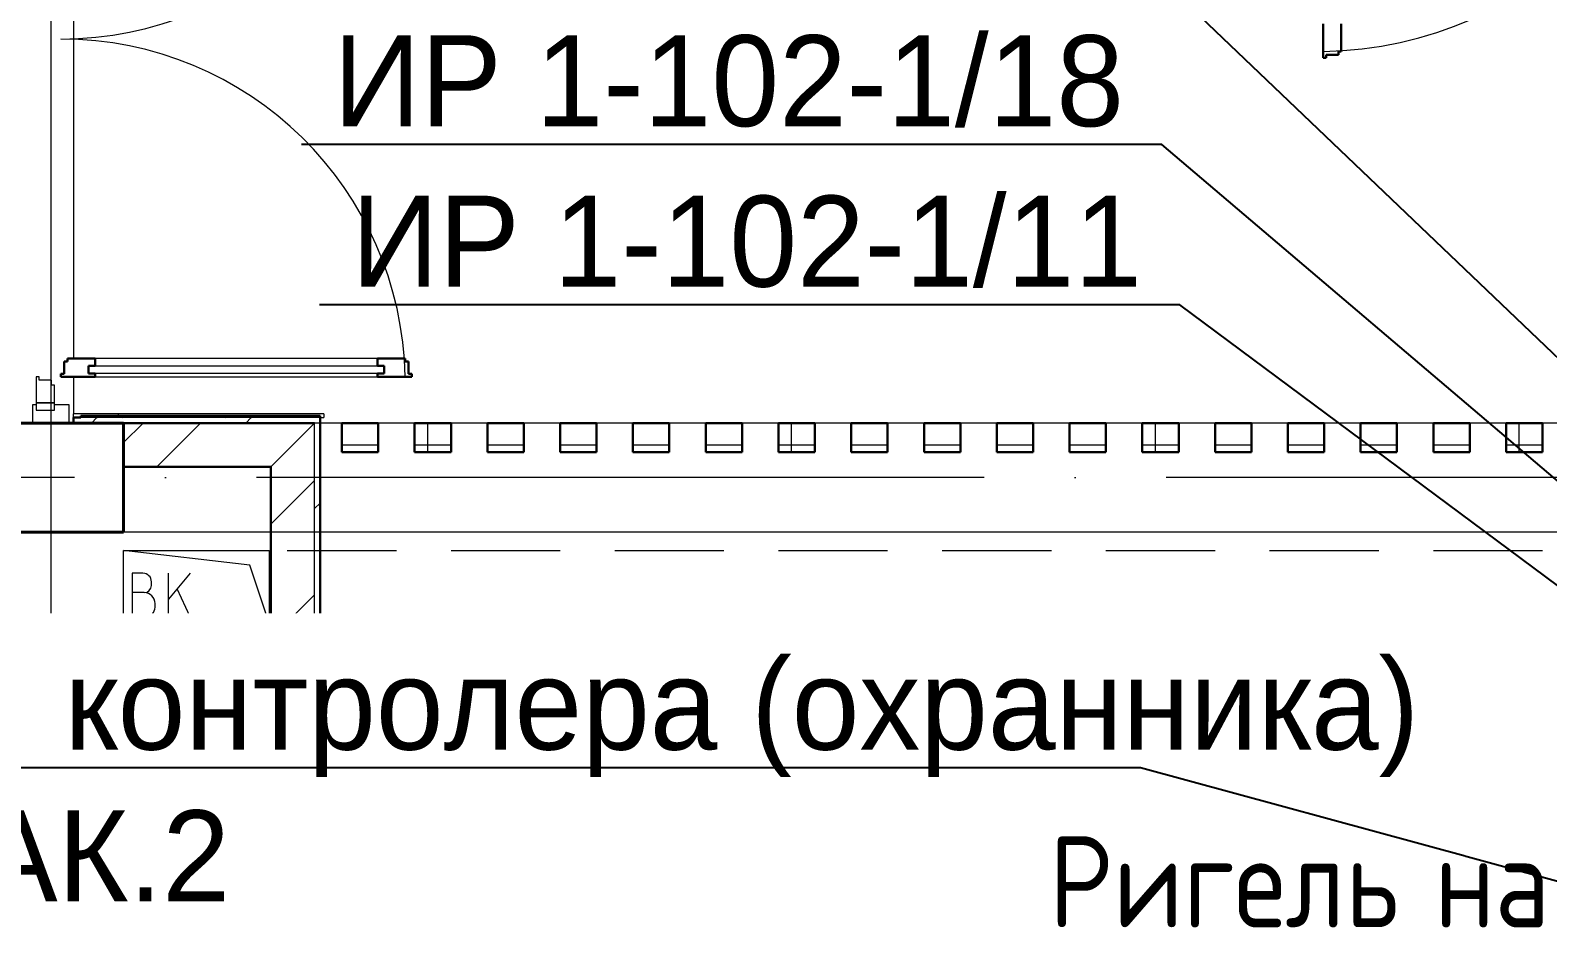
# Model space of a CAD drawing. Header units: millimetres. Extents: x -695119 to 412940, y -249585 to 622758.
# Drawn here: x 4236 to 8406, y 65935 to 68414 of the extents above; entities that cross this region are included whole.
import ezdxf
from ezdxf import colors
from ezdxf.entities.mleader import LeaderData, LeaderLine
from ezdxf.math import Vec2, Vec3

# ---------------------------------------------------------------- set-up
doc = ezdxf.new("R2010")
doc.units = ezdxf.units.MM
for name, pattern in [('ADSK_Линия сетки', [25, 20, -2.5, 0, -2.5]), ('ADSK_Сверху', [450, 300, -150]), ('ADSK_Штриховая_ш3 п1_5', [4.5, 3, -1.5]), ('DASH', [0.75, 0.5, -0.25])]:
    doc.linetypes.add(name, pattern=pattern)
doc.layers.add('_19D-Телекоммуникационные шкафы', color=7, linetype='Continuous')
doc.layers.add('Узлы', color=7, linetype='Continuous')
for name, color, linetype, lineweight in [('_СС_КНС-Внешние связи', 250, 'Continuous', 30), ('Аннотация', 252, 'Continuous', 18), ('Витраж', 252, 'Continuous', 9), ('Двери', 8, 'Continuous', 9), ('Линии', 7, 'Continuous', 9), ('Несущие колонны', 252, 'Continuous', 18), ('Оборудование', 8, 'Continuous', 18), ('Ограждение', 8, 'Continuous', 9), ('Оси', 252, 'Continuous', 9), ('Перекрытие', 252, 'Continuous', 18), ('Стены внутренние', 252, 'Continuous', 18), ('Стены наружные', 252, 'Continuous', 18), ('Стены штриховка', 7, 'Continuous', 9), ('ТХ Текст', 251, 'Continuous', 0)]:
    doc.layers.add(name, color=color, linetype=linetype, lineweight=lineweight)
doc.layers.add('Двери открывание', color=7, linetype='Continuous', lineweight=9, true_color=0xc0c0c0)
doc.styles.add('GOST Common_3', font='', dxfattribs={"height": 3.5})
doc.styles.add('Mipgost_5', font='', dxfattribs={"height": 250})
doc.styles.get('GOST Common_3').set_extended_font_data('GOST type B')
doc.styles.get('Mipgost_5').set_extended_font_data('Mipgost')

# ---------------------------------------------------------------- blocks, each defined once
blk = doc.blocks.new('1 этаж')
at = {"layer": 'Ограждение', "true_color": 0x636466}
h = blk.add_hatch(dxfattribs=at)
h.set_pattern_fill('FP_26', color=251, style=0, pattern_type=2)
h.set_pattern_definition([(0, (-32121.8, 98), (0, 600), []), (90, (-32121.8, 98), (-600, 4e-14), [])])
h.paths.add_polyline_path([(-40595.3, -13826.7), (-40575.3, -13826.7), (-40575.3, -13821.7), (-39917.8, -13821.7), (-39917.8, -13826.7), (-39907.8, -13826.7), (-39907.8, -13816.7), (-40595.3, -13816.7)])
at = {"color": 251, "lineweight": 18, "true_color": 0x636466}
for p, q in [((-40111, -14232.6), (-40457.8, -14191.7)), ((-40457.8, -14391.7), (-40457.8, -14191.7)), ((-40457.8, -14191.7), (-40057.8, -14191.7)), ((-40057.8, -14191.7), (-40057.8, -14391.7)), ((-40404.5, -14254.5), (-40434.5, -14254.5)), ((-40434.5, -14254.5), (-40434.5, -14374.5)), ((-40274.5, -14254.5), (-40334.5, -14326)), ((-40334.5, -14374.5), (-40334.5, -14254.5)), ((-40057.8, -14391.7), (-40111, -14232.6)), ((-40381.2, -14287.8), (-40381.2, -14277.8)), ((-40274.5, -14374.5), (-40310.5, -14297.4)), ((-40401.2, -14307.8), (-40434.5, -14307.8)), ((-40371.2, -14347.8), (-40371.2, -14337.8)), ((-40434.5, -14374.5), (-40397.9, -14374.5))]:
    blk.add_line(p, q, dxfattribs=at)
for centre, radius, start, end in [((-40404.5, -14277.8), 23.3, 0, 90), ((-40401.2, -14287.8), 20, 270, 0), ((-40401.2, -14337.8), 30, 0, 90), ((-40397.9, -14347.8), 26.7, 270, 0)]:
    blk.add_arc(centre, radius, start, end, dxfattribs=at)
at = {"layer": 'Витраж', "color": 251, "lineweight": 18, "true_color": 0x636466, "extrusion": (0, 0, -1)}
for p, q in [((-40707.8, -13791.7), (-40707.8, -13841.7)), ((-40697.8, -13791.7), (-40707.8, -13791.7)), ((-40607.8, -13791.7), (-40647.8, -13791.7)), ((-40607.8, -13841.7), (-40607.8, -13791.7)), ((-40707.8, -13841.7), (-40607.8, -13841.7))]:
    blk.add_line(p, q, dxfattribs=at)
at = {"layer": 'Двери', "color": 251, "lineweight": 30, "true_color": 0x636466}
for p, q in [((-37160.8, -12744.7), (-37160.8, -12838.7)), ((-37110.8, -12820.7), (-37110.8, -12744.7)), ((-37160.8, -12838.7), (-37152.8, -12838.7)), ((-37152.8, -12838.7), (-37152.8, -12829.7)), ((-37152.8, -12829.7), (-37118.8, -12829.7)), ((-37118.8, -12829.7), (-37118.8, -12820.7)), ((-37118.8, -12820.7), (-37110.8, -12820.7)), ((-40620.8, -13672.7), (-40620.8, -13706.7)), ((-40611.8, -13672.7), (-40620.8, -13672.7)), ((-40535.8, -13664.7), (-40611.8, -13664.7)), ((-40611.8, -13664.7), (-40611.8, -13672.7)), ((-40535.8, -13664.7), (-40535.8, -13684.7)), ((-39683.8, -13664.7), (-39759.8, -13664.7)), ((-39759.8, -13664.7), (-39759.8, -13684.7)), ((-39683.8, -13672.7), (-39683.8, -13664.7)), ((-39674.8, -13672.7), (-39683.8, -13672.7)), ((-39674.8, -13706.7), (-39674.8, -13672.7)), ((-40620.8, -13706.7), (-40629.8, -13706.7)), ((-40629.8, -13706.7), (-40629.8, -13714.7)), ((-40629.8, -13714.7), (-40535.8, -13714.7)), ((-40535.8, -13684.7), (-40553.8, -13684.7)), ((-40553.8, -13684.7), (-40553.8, -13705.7)), ((-40553.8, -13705.7), (-40535.8, -13705.7)), ((-40535.8, -13705.7), (-40535.8, -13714.7)), ((-39759.8, -13684.7), (-39741.8, -13684.7)), ((-39759.8, -13705.7), (-39759.8, -13714.7)), ((-39741.8, -13705.7), (-39759.8, -13705.7)), ((-39759.8, -13714.7), (-39665.8, -13714.7)), ((-39741.8, -13684.7), (-39741.8, -13705.7)), ((-39665.8, -13706.7), (-39674.8, -13706.7)), ((-39665.8, -13714.7), (-39665.8, -13706.7))]:
    blk.add_line(p, q, dxfattribs=at)
at = {"layer": 'Двери', "color": 251, "true_color": 0x636466}
for p, q in [((-39759.8, -13664.7), (-40535.8, -13664.7)), ((-40689.8, -13714.7), (-40697.8, -13714.7)), ((-40697.8, -13714.7), (-40697.8, -13786.7)), ((-40689.8, -13723.7), (-40689.8, -13714.7)), ((-40553.8, -13684.7), (-39741.8, -13684.7)), ((-40553.8, -13705.7), (-40553.8, -13684.7)), ((-39741.8, -13705.7), (-40553.8, -13705.7)), ((-40535.8, -13714.7), (-39759.8, -13714.7)), ((-39741.8, -13684.7), (-39741.8, -13705.7)), ((-40655.8, -13723.7), (-40689.8, -13723.7)), ((-40655.8, -13737.7), (-40655.8, -13723.7)), ((-40647.8, -13737.7), (-40655.8, -13737.7)), ((-40647.8, -13786.7), (-40647.8, -13737.7)), ((-40647.8, -13786.7), (-40697.8, -13786.7)), ((-40697.8, -13786.7), (-40697.8, -13806.7)), ((-40697.8, -13786.7), (-40647.8, -13786.7)), ((-40647.8, -13806.7), (-40647.8, -13786.7)), ((-40697.8, -13806.7), (-40647.8, -13806.7))]:
    blk.add_line(p, q, dxfattribs=at)
at = {"layer": 'Двери открывание', "color": 251, "true_color": 0x636466}
for centre, radius, start, end in [((-37178.8, -11754.7), 1066, 270.9675, 0), ((-40629.8, -11840.7), 946, 270, 358.9097), ((-40629.8, -13732.7), 946, 1.0903, 90)]:
    blk.add_arc(centre, radius, start, end, dxfattribs=at)
at = {"layer": 'Линии', "color": 251, "linetype": 'ADSK_Сверху', "ltscale": 100, "true_color": 0x636466}
for p, q in [((-15052.8, -13841.7), (-48262.8, -13841.7)), ((-15052.8, -14141.7), (-48262.8, -14141.7))]:
    blk.add_line(p, q, dxfattribs=at)
at = {"layer": 'Линии', "color": 251, "linetype": 'ADSK_Штриховая_ш3 п1_5', "ltscale": 100, "true_color": 0x636466}
blk.add_line((-40457.8, -14191.7), (-27897.8, -14191.7), dxfattribs=at)
at = {"layer": 'Несущие колонны', "color": 251, "lineweight": 40, "true_color": 0x636466}
for p, q in [((-40857.8, -13841.7), (-40457.8, -13841.7)), ((-40457.8, -13841.7), (-40857.8, -13841.7)), ((-40457.8, -13841.7), (-40457.8, -14141.7)), ((-40457.8, -14141.7), (-40457.8, -13961.7)), ((-40457.8, -14141.7), (-40857.8, -14141.7)), ((-40857.8, -14141.7), (-40457.8, -14141.7))]:
    blk.add_line(p, q, dxfattribs=at)
at = {"layer": 'Несущие колонны', "color": 251, "true_color": 0x636466}
blk.add_line((-40457.8, -13961.7), (-40457.8, -13841.7), dxfattribs=at)
at = {"layer": 'Оборудование', "color": 251, "true_color": 0x636466}
for p, q in [((-40397.4, -14421.4), (-40397.4, -14438.9)), ((-40385.2, -14421.4), (-40397.4, -14421.4)), ((-40385.2, -14438.9), (-40385.2, -14421.4)), ((-40457.8, -14456.7), (-40457.8, -14493.1)), ((-40057.8, -14456.7), (-40457.8, -14456.7)), ((-40442, -14441.4), (-40442, -14446.4)), ((-40396.1, -14441.4), (-40442, -14441.4)), ((-40442, -14446.4), (-40396.1, -14446.4)), ((-40401, -14440.8), (-40401, -14456.7)), ((-40381.7, -14440.8), (-40401, -14440.8)), ((-40397.4, -14438.9), (-40399.4, -14440.8)), ((-40385.2, -14438.9), (-40397.4, -14438.9)), ((-40378.2, -14441.4), (-40386.5, -14441.4)), ((-40386.5, -14446.4), (-40378.2, -14446.4)), ((-40383.2, -14440.8), (-40385.2, -14438.9)), ((-40381.7, -14456.7), (-40381.7, -14440.8)), ((-40378.2, -14446.4), (-40378.2, -14441.4)), ((-40057.8, -14493.1), (-40057.8, -14456.7)), ((-40456.9, -14494), (-40058.7, -14494)), ((-40450.8, -14494), (-40450.8, -14503.8)), ((-40449.8, -14504.7), (-40065.8, -14504.7)), ((-40438.8, -14506.3), (-40438.8, -14511.7)), ((-40438.8, -14511.7), (-40076.8, -14511.7)), ((-40429.8, -14511.7), (-40429.8, -14513.7)), ((-40361.3, -14513.7), (-40361.3, -14511.7)), ((-40057.8, -14511.7), (-40340.6, -14794.6)), ((-40076.8, -14511.7), (-40076.8, -14506.3)), ((-40064.8, -14503.8), (-40064.8, -14494)), ((-40429.8, -14513.7), (-40425.8, -14513.7)), ((-40365.3, -14513.7), (-40425.8, -14513.7)), ((-40365.3, -14513.7), (-40361.3, -14513.7))]:
    blk.add_line(p, q, dxfattribs=at)
for points, knots in [([(-40457.8, -14493.1), (-40457.8, -14493.2), (-40457.8, -14493.4), (-40457.7, -14493.6), (-40457.6, -14493.7), (-40457.4, -14493.8), (-40457.3, -14493.9), (-40457.1, -14494), (-40457, -14494), (-40456.9, -14494)], [0, 0, 0, 0, 0.166667, 0.333333, 0.458333, 0.583333, 0.708333, 0.833333, 1, 1, 1, 1]), ([(-40450.8, -14503.8), (-40450.8, -14503.9), (-40450.8, -14504), (-40450.7, -14504.2), (-40450.6, -14504.4), (-40450.4, -14504.5), (-40450.3, -14504.6), (-40450.2, -14504.7), (-40450.1, -14504.7), (-40449.9, -14504.7), (-40449.8, -14504.7)], [0, 0, 0, 0, 0.166667, 0.333333, 0.458333, 0.583333, 0.666667, 0.75, 0.833333, 1, 1, 1, 1]), ([(-40440.3, -14504.7), (-40440.2, -14504.7), (-40440, -14504.8), (-40439.7, -14504.8), (-40439.6, -14504.9), (-40439.4, -14505), (-40439.2, -14505.2), (-40439.1, -14505.3), (-40439, -14505.5), (-40438.9, -14505.7), (-40438.8, -14505.9), (-40438.8, -14506.1), (-40438.8, -14506.3)], [0, 0, 0, 0, 0.166667, 0.25, 0.333333, 0.416667, 0.5, 0.583333, 0.666667, 0.75, 0.833333, 1, 1, 1, 1]), ([(-40076.8, -14506.3), (-40076.8, -14506.1), (-40076.8, -14505.9), (-40076.7, -14505.7), (-40076.6, -14505.5), (-40076.5, -14505.3), (-40076.4, -14505.2), (-40076.2, -14505), (-40076, -14504.9), (-40075.9, -14504.8), (-40075.6, -14504.8), (-40075.4, -14504.7), (-40075.3, -14504.7)], [-1, -1, -1, -1, -0.833333, -0.75, -0.666667, -0.583333, -0.5, -0.416667, -0.333333, -0.25, -0.166667, 0, 0, 0, 0]), ([(-40065.8, -14504.7), (-40065.7, -14504.7), (-40065.5, -14504.7), (-40065.4, -14504.7), (-40065.3, -14504.6), (-40065.2, -14504.5), (-40065, -14504.4), (-40064.9, -14504.2), (-40064.8, -14504), (-40064.8, -14503.9), (-40064.8, -14503.8)], [-1, -1, -1, -1, -0.833333, -0.75, -0.666667, -0.583333, -0.458333, -0.333333, -0.166667, 0, 0, 0, 0]), ([(-40058.7, -14494), (-40058.6, -14494), (-40058.5, -14494), (-40058.3, -14494), (-40058.2, -14493.9), (-40058, -14493.7), (-40057.9, -14493.6), (-40057.8, -14493.4), (-40057.8, -14493.2), (-40057.8, -14493.1)], [-1, -1, -1, -1, -0.833333, -0.75, -0.583333, -0.458333, -0.333333, -0.166667, 0, 0, 0, 0])]:
    blk.add_open_spline(points, degree=3, knots=knots, dxfattribs=at)
at = {"layer": 'Ограждение', "color": 251, "true_color": 0x636466}
for p, q in [((-40595.3, -13826.7), (-40595.3, -13816.7)), ((-39907.8, -13816.7), (-40595.3, -13816.7)), ((-39917.8, -13826.7), (-39907.8, -13826.7)), ((-39907.8, -13816.7), (-39907.8, -13826.7)), ((-41032.8, -14536.7), (-40482.8, -14536.7))]:
    blk.add_line(p, q, dxfattribs=at)
at = {"layer": 'Оси', "color": 251, "linetype": 'ADSK_Линия сетки', "ltscale": 100, "true_color": 0x636466}
for p, q in [((-40657.8, -2641.7), (-40657.8, -33767.9)), ((4409.5, -13991.7), (-72530.1, -13991.7))]:
    blk.add_line(p, q, dxfattribs=at)
at = {"layer": 'Перекрытие', "color": 251, "ltscale": 100, "true_color": 0x636466}
for p, q in [((-39857.8, -13841.7), (-39917.8, -13841.7)), ((-39657.8, -13841.7), (-39757.8, -13841.7)), ((-39457.8, -13841.7), (-39557.8, -13841.7)), ((-39257.8, -13841.7), (-39357.8, -13841.7)), ((-39057.8, -13841.7), (-39157.8, -13841.7)), ((-38857.8, -13841.7), (-38957.8, -13841.7)), ((-38657.8, -13841.7), (-38757.8, -13841.7)), ((-38457.8, -13841.7), (-38557.8, -13841.7)), ((-38257.8, -13841.7), (-38357.8, -13841.7)), ((-38057.8, -13841.7), (-38157.8, -13841.7)), ((-37857.8, -13841.7), (-37957.8, -13841.7)), ((-37657.8, -13841.7), (-37757.8, -13841.7)), ((-37457.8, -13841.7), (-37557.8, -13841.7)), ((-37257.8, -13841.7), (-37357.8, -13841.7)), ((-37057.8, -13841.7), (-37157.8, -13841.7)), ((-36857.8, -13841.7), (-36957.8, -13841.7)), ((-36657.8, -13841.7), (-36757.8, -13841.7)), ((-36457.8, -13841.7), (-36557.8, -13841.7)), ((-40457.8, -14391.7), (-40457.8, -14191.7)), ((-40457.8, -14191.7), (-40057.8, -14191.7)), ((-40057.8, -14191.7), (-40057.8, -14391.7))]:
    blk.add_line(p, q, dxfattribs=at)
at = {"layer": 'Стены внутренние', "color": 251, "lineweight": 30, "true_color": 0x636466}
for p, q in [((-39757.8, -13841.7), (-39857.8, -13841.7)), ((-39857.8, -13841.7), (-39857.8, -13921.7)), ((-39757.8, -13921.7), (-39757.8, -13841.7)), ((-39557.8, -13841.7), (-39657.8, -13841.7)), ((-39657.8, -13841.7), (-39657.8, -13921.7)), ((-39557.8, -13921.7), (-39557.8, -13841.7)), ((-39357.8, -13841.7), (-39457.8, -13841.7)), ((-39457.8, -13841.7), (-39457.8, -13921.7)), ((-39357.8, -13921.7), (-39357.8, -13841.7)), ((-39157.8, -13841.7), (-39257.8, -13841.7)), ((-39257.8, -13841.7), (-39257.8, -13921.7)), ((-39157.8, -13921.7), (-39157.8, -13841.7)), ((-38957.8, -13841.7), (-39057.8, -13841.7)), ((-39057.8, -13841.7), (-39057.8, -13921.7)), ((-38957.8, -13921.7), (-38957.8, -13841.7)), ((-38757.8, -13841.7), (-38857.8, -13841.7)), ((-38857.8, -13841.7), (-38857.8, -13921.7)), ((-38757.8, -13921.7), (-38757.8, -13841.7)), ((-38557.8, -13841.7), (-38657.8, -13841.7)), ((-38657.8, -13841.7), (-38657.8, -13921.7)), ((-38557.8, -13921.7), (-38557.8, -13841.7)), ((-38357.8, -13841.7), (-38457.8, -13841.7)), ((-38457.8, -13841.7), (-38457.8, -13921.7)), ((-38357.8, -13921.7), (-38357.8, -13841.7)), ((-38157.8, -13841.7), (-38257.8, -13841.7)), ((-38257.8, -13841.7), (-38257.8, -13921.7)), ((-38157.8, -13921.7), (-38157.8, -13841.7)), ((-37957.8, -13841.7), (-38057.8, -13841.7)), ((-38057.8, -13841.7), (-38057.8, -13921.7)), ((-37957.8, -13921.7), (-37957.8, -13841.7)), ((-37757.8, -13841.7), (-37857.8, -13841.7)), ((-37857.8, -13841.7), (-37857.8, -13921.7)), ((-37757.8, -13921.7), (-37757.8, -13841.7)), ((-37557.8, -13841.7), (-37657.8, -13841.7)), ((-37657.8, -13841.7), (-37657.8, -13921.7)), ((-37557.8, -13921.7), (-37557.8, -13841.7)), ((-37357.8, -13841.7), (-37457.8, -13841.7)), ((-37457.8, -13841.7), (-37457.8, -13921.7)), ((-37357.8, -13921.7), (-37357.8, -13841.7)), ((-37157.8, -13841.7), (-37257.8, -13841.7)), ((-37257.8, -13841.7), (-37257.8, -13921.7)), ((-37157.8, -13921.7), (-37157.8, -13841.7)), ((-36957.8, -13841.7), (-37057.8, -13841.7)), ((-37057.8, -13841.7), (-37057.8, -13921.7)), ((-36957.8, -13921.7), (-36957.8, -13841.7)), ((-36757.8, -13841.7), (-36857.8, -13841.7)), ((-36857.8, -13841.7), (-36857.8, -13921.7)), ((-36757.8, -13921.7), (-36757.8, -13841.7)), ((-36557.8, -13841.7), (-36657.8, -13841.7)), ((-36657.8, -13841.7), (-36657.8, -13921.7)), ((-36557.8, -13921.7), (-36557.8, -13841.7)), ((-39857.8, -13921.7), (-39757.8, -13921.7)), ((-39657.8, -13921.7), (-39557.8, -13921.7)), ((-39457.8, -13921.7), (-39357.8, -13921.7)), ((-39257.8, -13921.7), (-39157.8, -13921.7)), ((-39057.8, -13921.7), (-38957.8, -13921.7)), ((-38857.8, -13921.7), (-38757.8, -13921.7)), ((-38657.8, -13921.7), (-38557.8, -13921.7)), ((-38457.8, -13921.7), (-38357.8, -13921.7)), ((-38257.8, -13921.7), (-38157.8, -13921.7)), ((-38057.8, -13921.7), (-37957.8, -13921.7)), ((-37857.8, -13921.7), (-37757.8, -13921.7)), ((-37657.8, -13921.7), (-37557.8, -13921.7)), ((-37457.8, -13921.7), (-37357.8, -13921.7)), ((-37257.8, -13921.7), (-37157.8, -13921.7)), ((-37057.8, -13921.7), (-36957.8, -13921.7)), ((-36857.8, -13921.7), (-36757.8, -13921.7)), ((-36657.8, -13921.7), (-36557.8, -13921.7))]:
    blk.add_line(p, q, dxfattribs=at)
at = {"layer": 'Стены внутренние', "color": 251, "linetype": 'Continuous', "lineweight": 9, "true_color": 0x636466}
for p, q in [((-39621.8, -13921.7), (-39621.8, -13841.7)), ((-38621.8, -13921.7), (-38621.8, -13841.7)), ((-37621.8, -13921.7), (-37621.8, -13841.7)), ((-36621.8, -13921.7), (-36621.8, -13841.7)), ((-39857.8, -13902), (-39757.8, -13902)), ((-39657.8, -13902), (-39557.8, -13902)), ((-39457.8, -13902), (-39357.8, -13902)), ((-39257.8, -13902), (-39157.8, -13902)), ((-39057.8, -13902), (-38957.8, -13902)), ((-38857.8, -13902), (-38757.8, -13902)), ((-38657.8, -13902), (-38557.8, -13902)), ((-38457.8, -13902), (-38357.8, -13902)), ((-38257.8, -13902), (-38157.8, -13902)), ((-38057.8, -13902), (-37957.8, -13902)), ((-37857.8, -13902), (-37757.8, -13902)), ((-37657.8, -13902), (-37557.8, -13902)), ((-37457.8, -13902), (-37357.8, -13902)), ((-37257.8, -13902), (-37157.8, -13902)), ((-37057.8, -13902), (-36957.8, -13902)), ((-36857.8, -13902), (-36757.8, -13902)), ((-36657.8, -13902), (-36557.8, -13902))]:
    blk.add_line(p, q, dxfattribs=at)
at = {"layer": 'Стены наружные', "color": 251, "true_color": 0x636466}
for p, q in [((-40595.3, -11908.7), (-40595.3, -13664.7)), ((-40595.3, -13714.7), (-40595.3, -13816.7)), ((-40457.8, -13841.7), (-40457.8, -13961.7)), ((-40457.8, -14391.7), (-40057.8, -14391.7))]:
    blk.add_line(p, q, dxfattribs=at)
at = {"layer": 'Стены наружные', "color": 251, "lineweight": 30, "true_color": 0x636466}
for p, q in [((-40575.3, -13826.7), (-40595.3, -13826.7)), ((-40595.3, -13826.7), (-40595.3, -13841.7)), ((-40595.3, -13841.7), (-39932.8, -13841.7)), ((-39917.8, -13821.7), (-40575.3, -13821.7)), ((-40575.3, -13821.7), (-40575.3, -13826.7)), ((-39917.8, -17181.7), (-39917.8, -13821.7)), ((-40457.8, -13961.7), (-40052.8, -13961.7)), ((-40052.8, -13961.7), (-40052.8, -14391.7)), ((-40457.8, -14391.7), (-40887.8, -14391.7)), ((-40457.8, -14456.7), (-40457.8, -14391.7)), ((-40052.8, -14391.7), (-40057.8, -14391.7)), ((-40057.8, -14391.7), (-40057.8, -14456.7)), ((-40438.8, -14511.7), (-41007.8, -14511.7)), ((-40457.8, -14511.7), (-40457.8, -14493.4)), ((-40052.8, -14511.7), (-40076.8, -14511.7)), ((-40057.8, -14493.4), (-40057.8, -14511.7)), ((-40052.8, -14511.7), (-40052.8, -19966.7)), ((-41027.8, -14531.7), (-40482.8, -14531.7)), ((-41022.8, -14526.7), (-40482.8, -14526.7)), ((-40482.8, -14531.7), (-40482.8, -14541.7)), ((-40482.8, -14541.7), (-40082.8, -14541.7)), ((-40082.8, -14541.7), (-40082.8, -15201.7)), ((-40082.8, -15201.7), (-40072.8, -15201.7)), ((-40072.8, -15201.7), (-40072.8, -19956.7)), ((-40067.8, -15201.7), (-40067.8, -19961.7))]:
    blk.add_line(p, q, dxfattribs=at)
at = {"layer": 'Стены наружные', "color": 251, "linetype": 'Continuous', "lineweight": 9, "true_color": 0x636466}
for p, q in [((-40546.1, -13841.7), (-40531.1, -13826.7)), ((-40531.1, -13826.7), (-40526.1, -13821.7)), ((-40460.4, -13826.7), (-40455.4, -13821.7)), ((-40457.8, -13895.5), (-40404, -13841.7)), ((-40389.7, -13826.7), (-40384.7, -13821.7)), ((-40366.8, -13961.7), (-40246.8, -13841.7)), ((-40319, -13826.7), (-40314, -13821.7)), ((-40248.3, -13826.7), (-40243.3, -13821.7)), ((-40177.6, -13826.7), (-40172.6, -13821.7)), ((-40121.9, -13841.7), (-40106.9, -13826.7)), ((-40106.9, -13826.7), (-40101.9, -13821.7)), ((-40052.8, -13962), (-39932.8, -13842)), ((-40036.1, -13826.7), (-40031.1, -13821.7)), ((-39965.4, -13826.7), (-39960.4, -13821.7)), ((-40052.8, -14119.2), (-39932.8, -13999.2)), ((-39932.8, -14076.9), (-39917.8, -14061.9)), ((-40052.8, -14433.5), (-39932.8, -14313.5)), ((-40602.5, -14511.7), (-40482.5, -14391.7)), ((-40057.8, -14438.5), (-40052.8, -14433.5)), ((-40052.8, -14590.6), (-39932.8, -14470.6)), ((-40521.8, -14526.7), (-40521.8, -14511.7)), ((-39932.8, -14501.2), (-39917.8, -14486.2)), ((-40670.4, -14531.7), (-40665.4, -14526.7)), ((-40599.7, -14531.7), (-40594.7, -14526.7)), ((-40529, -14531.7), (-40524, -14526.7)), ((-40397.6, -14541.7), (-40382.6, -14526.7)), ((-40082.8, -14651.2), (-40067.8, -14636.2)), ((-40052.8, -14904.9), (-39932.8, -14784.9)), ((-39932.8, -14925.5), (-39917.8, -14910.5)), ((-40052.8, -15062.1), (-39932.8, -14942.1)), ((-40082.8, -15075.5), (-40067.8, -15060.5)), ((-40072.8, -15206.9), (-40067.8, -15201.9))]:
    blk.add_line(p, q, dxfattribs=at)
at = {"layer": 'Стены штриховка', "color": 251, "true_color": 0x636466}
for p, q in [((-39917.8, -13826.7), (-40575.3, -13826.7)), ((-39932.8, -17201.7), (-39932.8, -13841.7)), ((-39917.8, -13841.7), (-39932.8, -13841.7)), ((-40482.8, -14526.7), (-40067.8, -14526.7)), ((-40482.8, -14526.7), (-40482.8, -14531.7)), ((-40067.8, -15201.7), (-40067.8, -14526.7)), ((-40072.8, -15201.7), (-40067.8, -15201.7))]:
    blk.add_line(p, q, dxfattribs=at)
at = {"layer": 'Узлы', "color": 251, "lineweight": 9, "true_color": 0x636466}
for p, q in [((-40382.8, -14631.7), (-40382.8, -14801.7)), ((-40082.8, -14601.7), (-40352.8, -14601.7)), ((-40262.8, -14801.7), (-40262.8, -14761.7)), ((-40382.8, -14801.7), (-40382.8, -14971.7)), ((-40262.8, -14801.7), (-40302.8, -14801.7)), ((-40262.8, -14801.7), (-40262.8, -14841.7)), ((-40262.8, -14801.7), (-40222.8, -14801.7)), ((-40142.8, -14801.7), (-40172.8, -14801.7)), ((-40142.8, -14801.7), (-40142.8, -14771.7)), ((-40142.8, -14801.7), (-40142.8, -14831.7)), ((-40142.8, -14801.7), (-40112.8, -14801.7)), ((-40352.8, -15001.7), (-40082.8, -15001.7))]:
    blk.add_line(p, q, dxfattribs=at)
at = {"layer": 'Узлы', "color": 251, "true_color": 0x636466}
for p, q in [((-40352.8, -14971.7), (-40352.8, -14631.7)), ((-40352.8, -14631.7), (-40201.9, -14631.7)), ((-40201.9, -14631.7), (-40201.9, -14971.7)), ((-40201.9, -14971.7), (-40352.8, -14971.7))]:
    blk.add_line(p, q, dxfattribs=at)
for centre, start, end in [((-40352.8, -14631.7), 90, 180), ((-40352.8, -14971.7), 180, 270)]:
    blk.add_arc(centre, 30, start, end, dxfattribs=at)
at = {"layer": 'Узлы', "color": 251, "lineweight": 9, "true_color": 0x636466}
for centre, radius, start, end in [((-40262.8, -14801.7), 30, 90, 180), ((-40262.8, -14801.7), 30, 180, 270), ((-40262.8, -14801.7), 30, 0, 90.0077), ((-40262.8, -14801.7), 30, 270, 0), ((-40142.8, -14801.7), 20, 90, 180), ((-40142.8, -14801.7), 20, 180, 270), ((-40142.8, -14801.7), 20, 0, 90.0116), ((-40142.8, -14801.7), 20, 270, 0)]:
    blk.add_arc(centre, radius, start, end, dxfattribs=at)
at = {"layer": 'Аннотация', "color": 251, "true_color": 0x636466, "style": 'GOST Common_3', "width": 0.9}
for s, p in [('Ригель', (-37914.4, -15227.6)), ('на', (-36854.8, -15227.6))]:
    blk.add_text(s, height=250, dxfattribs=at).set_placement(p)
blk = doc.blocks.new('план Новый корпус (не печатать) 2$0$_Dot')
at = {"color": 251, "linetype": 'ByBlock', "lineweight": -2}
blk.add_line((-0.5, 0), (-1, 0), dxfattribs=at)
at = {"color": 251, "linetype": 'ByBlock', "const_width": 0.5}
blk.add_lwpolyline([(-0.25, 0, 1), (0.25, 0, 1)], format="xyb", close=True, dxfattribs=at)

msp = doc.modelspace()

# ---------------------------------------------------------------- block references
msp.add_blockref('1 этаж', (44950.089, 81176.937))

# ---------------------------------------------------------------- next in the draw order: leaders
at = {"layer": 'ТХ Текст', "color": 0, "ltscale": 100}
ml = msp.add_multileader_mtext('Standard', dxfattribs=at)
ml.set_content('\\A1;**АРМ контролера (охранника)^JАРМ-АК.2 ', color=251, style='Mipgost_5')
ml.set_leader_properties(color=251)
ml.set_arrow_properties(name='план Новый корпус (не печатать) 2$0$_Dot')
ml.build(insert=Vec2(0, 0))
ml.multileader.update_dxf_attribs({"text_left_attachment_type": 6, "text_right_attachment_type": 6, "dogleg_length": 103.837, "arrow_head_size": 10})
ctx = ml.context
ctx.base_point, ctx.char_height, ctx.arrow_head_size, ctx.landing_gap_size, ctx.plane_origin = Vec3(3252.341, 66387.731), 250, 10, 0.09, Vec3(21913.788, 94892.553)
ctx.left_attachment, ctx.right_attachment = 6, 6
notes = []
notes.append((ctx, [(1, (1, 1, 0), (7287.608, 66387.731), (-1, 0), 103.837, [(3, [(8584.933, 66034.698)], 0, [])])]))
ctx.mtext.insert, ctx.mtext.flow_direction = Vec3(3252.431, 66687.731), 5
ctx.mtext.has_bg_fill, ctx.mtext.bg_color, ctx.mtext.bg_scale_factor, ctx.mtext.bg_transparency, ctx.mtext.use_window_bg_color = 1, -1027028792, 1.5, 0, 1
for ctx, leaders in notes:
    for number, flags, end, landing, length, lines in leaders:
        leader = LeaderData()
        leader.index, (leader.has_last_leader_line, leader.has_dogleg_vector, leader.attachment_direction) = number, flags
        leader.last_leader_point, leader.dogleg_vector, leader.dogleg_length = Vec3(end), Vec3(landing), length
        for number, points, colour, breaks in lines:
            line = LeaderLine()
            line.index, line.vertices, line.color, line.breaks = number, Vec3.list(points), colors.encode_raw_color(colour), breaks
            leader.lines.append(line)
        ctx.leaders.append(leader)

# ---------------------------------------------------------------- next in the draw order: linework, layer by layer
at = {"layer": '_19D-Телекоммуникационные шкафы', "color": 7, "linetype": 'DASH', "ltscale": 20}
msp.add_circle((11129.82, 65593.037), 8344.415, dxfattribs=at)

# ---------------------------------------------------------------- next in the draw order: leaders
at = {"layer": 'ТХ Текст', "color": 0, "ltscale": 100}
ml = msp.add_multileader_mtext('Standard', dxfattribs=at)
ml.set_content('ИР {\\C256;1-102-1/17}', color=251, style='Mipgost_5')
ml.set_leader_properties(color=251)
ml.set_arrow_properties(name='план Новый корпус (не печатать) 2$0$_Dot')
ml.build(insert=Vec2(0, 0))
ml.multileader.update_dxf_attribs({"text_left_attachment_type": 6, "text_right_attachment_type": 6, "dogleg_length": 103.837, "arrow_head_size": 10})
ctx = ml.context
ctx.base_point, ctx.char_height, ctx.arrow_head_size, ctx.landing_gap_size, ctx.plane_origin = Vec3(5455.642, 68552.925), 250, 10, 0.09, Vec3(5748.952, 72277.571)
ctx.left_attachment, ctx.right_attachment, ctx.text_align_type = 6, 6, 2
notes = []
notes.append((ctx, [(1, (1, 1, 0), (7345.73, 68552.925), (-1, 0), 103.837, [(0, [(9973.362, 66043.828)], 0, [])])]))
ctx.mtext.insert, ctx.mtext.alignment, ctx.mtext.flow_direction = Vec3(7241.803, 68852.925), 3, 5
ml = msp.add_multileader_mtext('Standard', dxfattribs=at)
ml.set_content('ИР 1-102-1/18', color=251, style='Mipgost_5')
ml.set_leader_properties(color=251)
ml.set_arrow_properties(name='план Новый корпус (не печатать) 2$0$_Dot')
ml.build(insert=Vec2(0, 0))
ml.multileader.update_dxf_attribs({"text_left_attachment_type": 6, "text_right_attachment_type": 6, "dogleg_length": 103.837, "arrow_head_size": 10})
ctx = ml.context
ctx.base_point, ctx.char_height, ctx.arrow_head_size, ctx.landing_gap_size, ctx.plane_origin = Vec3(5455.999, 68100.733), 250, 10, 0.09, Vec3(5748.952, 71825.379)
ctx.left_attachment, ctx.right_attachment, ctx.text_align_type = 6, 6, 2
notes.append((ctx, [(1, (1, 1, 0), (7345.73, 68100.733), (-1, 0), 103.837, [(0, [(9771.122, 66039.393)], 0, [])])]))
ctx.mtext.insert, ctx.mtext.alignment, ctx.mtext.flow_direction = Vec3(7241.803, 68400.733), 3, 5
ml = msp.add_multileader_mtext('Standard', dxfattribs=at)
ml.set_content('ИР 1-102-1/11', color=251, style='Mipgost_5')
ml.set_leader_properties(color=251)
ml.set_arrow_properties(name='план Новый корпус (не печатать) 2$0$_Dot')
ml.build(insert=Vec2(0, 0))
ml.multileader.update_dxf_attribs({"text_left_attachment_type": 6, "text_right_attachment_type": 6, "dogleg_length": 103.837, "arrow_head_size": 10})
ctx = ml.context
ctx.base_point, ctx.char_height, ctx.arrow_head_size, ctx.landing_gap_size, ctx.plane_origin = Vec3(5559.028, 67659.837), 250, 10, 0.09, Vec3(5798.41, 71384.483)
ctx.left_attachment, ctx.right_attachment, ctx.text_align_type = 6, 6, 2
notes.append((ctx, [(1, (1, 1, 0), (7395.188, 67659.837), (-1, 0), 103.837, [(0, [(9571.262, 66043.909)], 0, [])])]))
ctx.mtext.insert, ctx.mtext.alignment, ctx.mtext.flow_direction = Vec3(7291.261, 67959.837), 3, 5
for ctx, leaders in notes:
    for number, flags, end, landing, length, lines in leaders:
        leader = LeaderData()
        leader.index, (leader.has_last_leader_line, leader.has_dogleg_vector, leader.attachment_direction) = number, flags
        leader.last_leader_point, leader.dogleg_vector, leader.dogleg_length = Vec3(end), Vec3(landing), length
        for number, points, colour, breaks in lines:
            line = LeaderLine()
            line.index, line.vertices, line.color, line.breaks = number, Vec3.list(points), colors.encode_raw_color(colour), breaks
            leader.lines.append(line)
        ctx.leaders.append(leader)

# ---------------------------------------------------------------- next in the draw order: leaders
at = {"layer": '_СС_КНС-Внешние связи', "lineweight": 0}
ml = msp.add_multileader_mtext('Standard', dxfattribs=at)
ml.set_content('Кабель из подвала или технического подполья на этаж 1 не выводить, оставить технологический запас 25 метров. Точное месторасположение кабельной проходки согласуется с представителями подрядчика ДИТ непосредственно перед началом работ по установке турникетов и производится силами строительной организации', color=256, style='Mipgost_5')
ml.set_leader_properties()
ml.build(insert=Vec2(0, 0))
ctx = ml.context
ctx.base_point, ctx.char_height, ctx.plane_origin = Vec3(4045.11, 70556.655), 200, Vec3(13145.163, 67537.124)
ctx.text_align_type = 2
notes = []
notes.append((ctx, [(0, (1, 1, 0), (11626.396, 70556.655), (-1, 0), 8, [(0, [(13377.603, 66991.624)], 0, [])])]))
ctx.mtext.insert, ctx.mtext.width, ctx.mtext.alignment, ctx.mtext.flow_direction = Vec3(11616.396, 70685.155), 8319.10878, 3, 5
ctx.mtext.has_bg_fill, ctx.mtext.bg_color, ctx.mtext.bg_scale_factor, ctx.mtext.bg_transparency, ctx.mtext.use_window_bg_color = 1, -1027028792, 1.5, 0, 1
for ctx, leaders in notes:
    for number, flags, end, landing, length, lines in leaders:
        leader = LeaderData()
        leader.index, (leader.has_last_leader_line, leader.has_dogleg_vector, leader.attachment_direction) = number, flags
        leader.last_leader_point, leader.dogleg_vector, leader.dogleg_length = Vec3(end), Vec3(landing), length
        for number, points, colour, breaks in lines:
            line = LeaderLine()
            line.index, line.vertices, line.color, line.breaks = number, Vec3.list(points), colors.encode_raw_color(colour), breaks
            leader.lines.append(line)
        ctx.leaders.append(leader)

doc.saveas('drawing.dxf')
